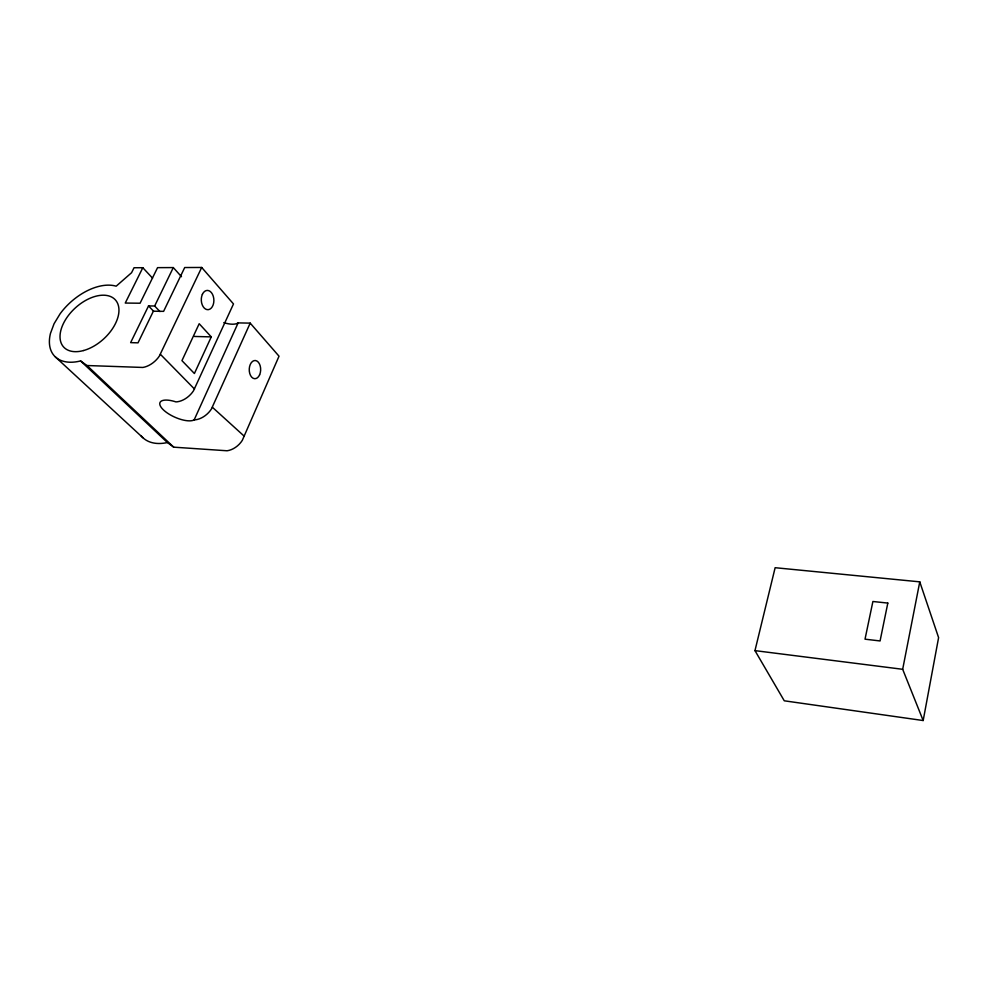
<?xml version="1.0" encoding="UTF-8"?>
<svg xmlns="http://www.w3.org/2000/svg" width="988" height="988" viewBox="0 0 988 988"><rect width="100%" height="100%" fill="white"/><g stroke="black" fill="none" stroke-linecap="round" stroke-linejoin="round"><path stroke-width="1.48" d="M923.175 720.536L938.6 637.618L919.766 581.846L775.135 567.705L754.968 650.623L784.274 700.801L923.175 720.536L902.674 669.296L919.766 581.846M223.807 322.631A18.834 8.287 25.3 0 0 238.133 322.903L250.199 323.125L279.024 356.199L242.295 440.364A16.747 11.35 -42.8 0 1 227.079 450.775L173.715 447.169L167.392 442.538L80.596 360.929A47.77 28.689 -42.4 0 1 50.474 333.388L54.068 323.731L60.145 313.727A47.77 28.689 -42.4 0 1 116.176 286.187L131.565 272.725L134.047 267.748L142.815 267.711L152.535 278.122M159.933 311.578L154.659 305.996L148.533 305.922L130.626 342.638L138.011 342.848L153.362 311.208L163.6 311.356L184.707 267.538L201.7 267.464L233.489 303.946L193.5 390.791A17.586 11.399 -42.4 0 1 177.531 401.758L175.938 401.894A19.488 7.336 24.1 0 0 163.106 409.588A19.488 7.336 24.1 0 0 194.154 419.9L195.735 419.764A17.278 11.387 -42.6 0 0 211.42 409.007L250.199 323.125M194.154 419.9L238.133 322.903M211.271 336.883L194.401 373.513L181.953 360.645L199.193 323.731L211.271 336.883L194.438 336.463M201.7 267.464L159.34 356.1A18.192 11.411 -42.2 0 1 142.865 367.45L86.993 365.523L80.596 360.929M154.659 305.996L173.308 267.575L181.496 276.714M142.815 267.711L125.254 303.057L140.074 303.217L157.561 267.649L173.308 267.575M754.968 650.623L902.674 669.296M212.408 407.278L244.283 436.239M55.316 356.878L143.025 437.832M86.993 365.523L173.715 447.169M160.402 354.309L194.5 389.05M148.533 305.922L153.683 311.331M167.392 442.538A44.102 28.726 -43 0 1 141 435.609M887.817 603.075L880.073 640.953L865.019 639.174L872.898 601.494L887.817 603.075M83.634 350.518A34.988 21.007 -42.4 0 0 117.436 302.983A34.988 21.007 -42.4 0 0 67.419 316.815A34.988 21.007 -42.4 0 0 83.634 350.518M259.609 374.823A9.114 5.73 -89.3 0 0 255.497 360.534A9.114 5.73 -89.3 0 0 249.742 373.476A9.114 5.73 -89.3 0 0 259.609 374.823M202.392 294.313A9.633 6.286 87.6 0 0 207.085 309.627A9.633 6.286 87.6 0 0 213.272 296.239A9.633 6.286 87.6 0 0 202.392 294.313"/></g></svg>
